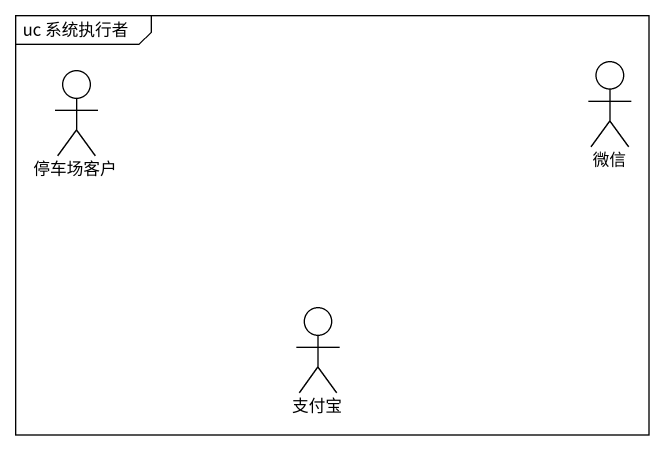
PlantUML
@startuml
mainframe uc 系统执行者
actor 停车场客户
actor 微信
actor 支付宝
@enduml
